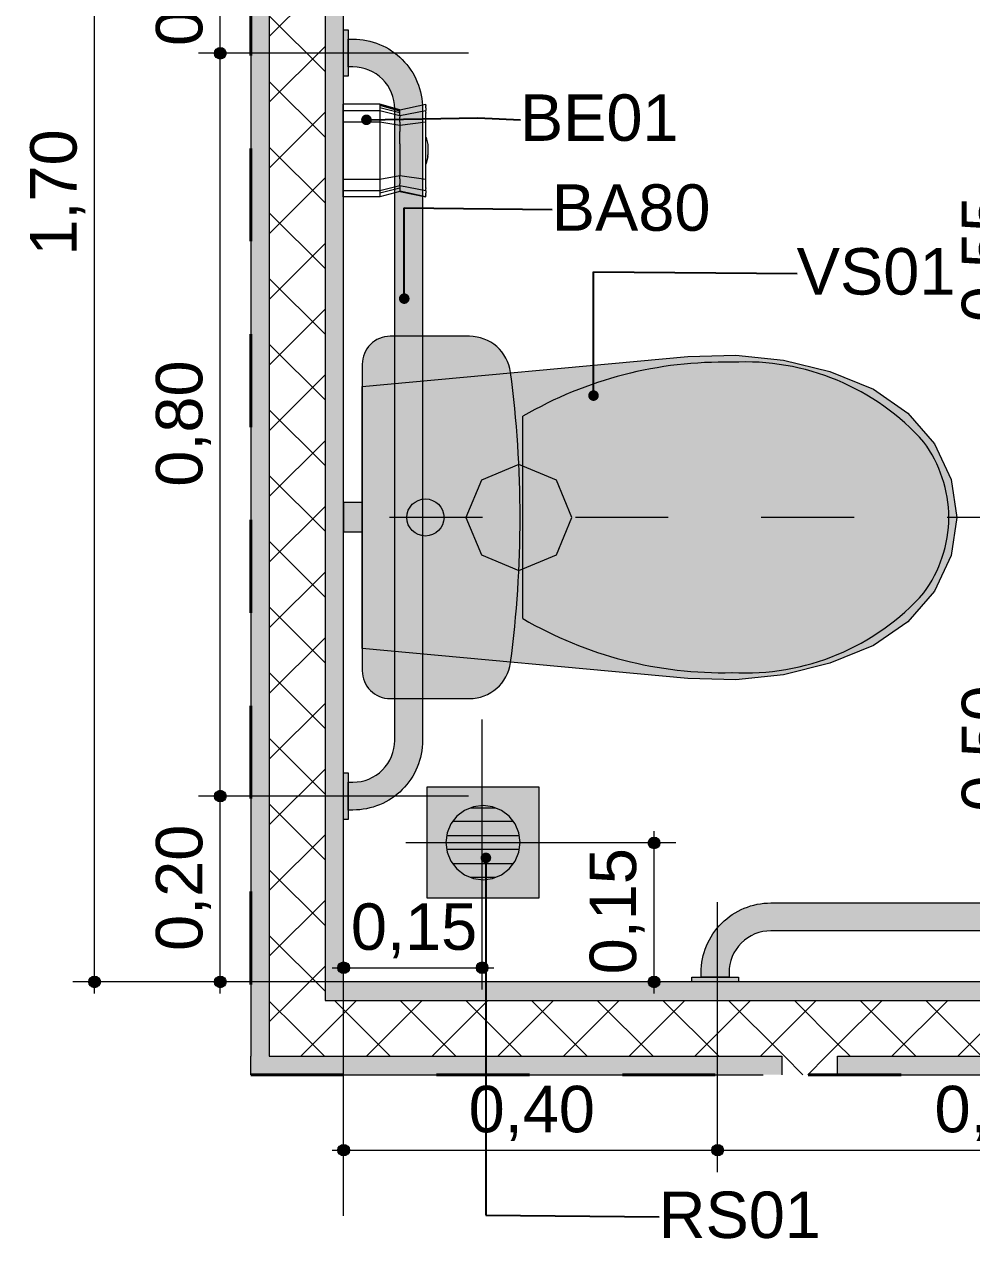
# Model space of a CAD drawing. Header units: metres. Extents: x -1.9 to 95.3, y -2.2 to 2.5.
# Drawn here: x 46.548 to 47.568, y -2.206 to -0.899 of the extents above; entities that cross this region are included whole.
import ezdxf

# ---------------------------------------------------------------- set-up
doc = ezdxf.new("R2010")
doc.units = ezdxf.units.M
doc.header["$MEASUREMENT"] = 0
doc.linetypes.add('Dashed', pattern=[0.035, 0.0225, -0.0125])
for name, color, linetype, lineweight in [('0_Caneta_No__1', 7, 'Continuous', 40), ('NOTAS-DETALHAMENTO.EXEC_Caneta_No__1', 7, 'Continuous', 40), ('NOTAS-DETALHAMENTO.EXEC_Caneta_No__241', 7, 'Continuous', 13), ('PAREDE CONSTRUIR_Caneta_No__241', 7, 'Continuous', 13), ('PAREDE CONSTRUIR_Caneta_No__255', 255, 'Continuous', 0), ('PAREDE CONSTRUIR_Caneta_No__83', 84, 'Continuous', 0)]:
    doc.layers.add(name, color=color, linetype=linetype, lineweight=lineweight)
for name, color, linetype, lineweight, true_color in [('0_Caneta_No__167', 7, 'Continuous', 0, 0x0035d5), ('0_Caneta_No__25', 7, 'Continuous', 13, 0x982312), ('EIXO HIDRÁULICO - Executivo.EXEC_Caneta_No__167', 7, 'Continuous', 0, 0x0035d5), ('LOUCAS-METAIS.ARQ_Caneta_No__18', 7, 'Continuous', 0, 0xdfdfdf), ('LOUCAS-METAIS.ARQ_Caneta_No__96', 7, 'Continuous', 0, 0xb6b6b6), ('RALO_Caneta_No__19', 7, 'Continuous', 0, 0xe9e9e9), ('RALO_Caneta_No__96', 7, 'Continuous', 0, 0xb6b6b6)]:
    doc.layers.add(name, color=color, linetype=linetype, lineweight=lineweight, true_color=true_color)
doc.styles.add('GENERATED_STYLE_1', font='arial.ttf')
doc.dimstyles.new('GENERATED_STYLE__1', dxfattribs={"dimtxt": 0.05, "dimasz": 0.02375, "dimexe": 0.18, "dimexo": 0.267183, "dimgap": 0, "dimtad": 1, "dimtih": 1, "dimtoh": 1, "dimzin": 0, "dimdsep": 46, "dimtxsty": 'GENERATED_STYLE_1', "dimblk": 'ARROWHEAD_11', "dimblk1": 'ARROWHEAD_11', "dimblk2": 'ARROWHEAD_11', "dimcen": 0.09, "dimclrd": 256, "dimclre": 256, "dimclrt": 256, "dimadec": 0, "dimazin": 0, "dimtfac": 1, "dimtdec": 4, "dimtmove": 0, "dimatfit": 3, "dimfxl": 0, "dimtolj": 1, "dimtzin": 0, "dimarcsym": 0})
doc.dimstyles.new('GENERATED_STYLE__2', dxfattribs={"dimtxt": 0.05, "dimasz": 0.02375, "dimexe": 0.18, "dimexo": 0.267183, "dimgap": 0, "dimtad": 1, "dimzin": 0, "dimdsep": 46, "dimtxsty": 'GENERATED_STYLE_1', "dimblk": 'ARROWHEAD_11', "dimblk1": 'ARROWHEAD_11', "dimblk2": 'ARROWHEAD_11', "dimcen": 0.09, "dimclrd": 256, "dimclre": 256, "dimclrt": 256, "dimadec": 0, "dimazin": 0, "dimtfac": 1, "dimtdec": 4, "dimtmove": 0, "dimatfit": 3, "dimfxl": 0, "dimtolj": 1, "dimtzin": 0, "dimarcsym": 0})
doc.dimstyles.new('GENERATED_STYLE__3', dxfattribs={"dimtxt": 0.05, "dimasz": 0.02375, "dimexe": 0.18, "dimexo": 0.267183, "dimgap": 0, "dimtad": 1, "dimzin": 0, "dimdsep": 46, "dimtxsty": 'GENERATED_STYLE_1', "dimblk": 'ARROWHEAD_11', "dimblk1": 'ARROWHEAD_11', "dimblk2": 'ARROWHEAD_11', "dimcen": 0.09, "dimclrd": 256, "dimclre": 256, "dimclrt": 256, "dimadec": 0, "dimazin": 0, "dimtfac": 1, "dimtdec": 4, "dimtmove": 0, "dimatfit": 3, "dimfxl": 0, "dimtolj": 1, "dimtzin": 0, "dimarcsym": 0})
doc.dimstyles.new('GENERATED_STYLE__6', dxfattribs={"dimtxt": 0.18, "dimasz": 0.0228, "dimexe": 0.18, "dimexo": 0.0625, "dimgap": 0, "dimtad": 0, "dimtih": 1, "dimtoh": 1, "dimdec": 4, "dimzin": 0, "dimdsep": 46, "dimcen": 0.09, "dimadec": 0, "dimazin": 0, "dimtfac": 1, "dimtdec": 4, "dimtmove": 0, "dimatfit": 3, "dimldrblk": 'ARROWHEAD_11', "dimfxl": 0, "dimtolj": 1, "dimtzin": 0, "dimarcsym": 0})
pattern_1 = [(45, (47.81302, -0.830483), (-0.0353553, 0.0353553), []), (135, (47.81302, -0.830483), (0.0353553, 0.0353553), [])]

# ---------------------------------------------------------------- blocks, each defined once
blk = doc.blocks.new('*D158', base_point=(47.813, -0.8305))
at = {"layer": '0_Caneta_No__25', "linetype": 'Continuous', "lineweight": 13, "true_color": 0x982312}
for points in [[(46.7529, -1.73), (46.7534, -1.7324), (46.7547, -1.7344), (46.7567, -1.7358), (46.7591, -1.7362), (46.7615, -1.7358), (46.7636, -1.7344), (46.7649, -1.7324), (46.7654, -1.73), (46.7649, -1.7276), (46.7636, -1.7256), (46.7615, -1.7242), (46.7591, -1.7237), (46.7567, -1.7242), (46.7547, -1.7256), (46.7534, -1.7276)], [(46.7529, -1.93), (46.7534, -1.9324), (46.7547, -1.9344), (46.7567, -1.9358), (46.7591, -1.9362), (46.7615, -1.9358), (46.7636, -1.9344), (46.7649, -1.9324), (46.7654, -1.93), (46.7649, -1.9276), (46.7636, -1.9256), (46.7615, -1.9242), (46.7591, -1.9237), (46.7567, -1.9242), (46.7547, -1.9256), (46.7534, -1.9276)]]:
    blk.add_hatch(color=24, dxfattribs=at).paths.add_polyline_path(points)
at = {"layer": '0_Caneta_No__25', "color": 24, "linetype": 'Continuous', "lineweight": 13, "true_color": 0x982312}
for p, q in [((46.7529, -1.73), (46.7357, -1.73)), ((46.7591, -1.9237), (46.7591, -1.7362)), ((47.0263, -1.73), (46.7654, -1.73)), ((46.7529, -1.93), (46.7357, -1.93)), ((47.0263, -1.93), (46.7654, -1.93)), ((46.7591, -1.9425), (46.7591, -1.9362))]:
    blk.add_line(p, q, dxfattribs=at)
for centre in [(46.7591, -1.73), (46.7591, -1.93)]:
    blk.add_circle(centre, 0.00625, dxfattribs=at)
at = {"layer": '0_Caneta_No__25', "color": 24, "lineweight": 13, "true_color": 0x982312, "insert": (46.7491, -1.8967), "char_height": 0.05, "attachment_point": 7, "rotation": 90, "style": 'GENERATED_STYLE_1'}
blk.add_mtext('\\A1;{\\pql;\\fArial|b0|i0|c0|p0;\\W1.000000;0,20}', dxfattribs=at)
blk = doc.blocks.new('ARROWHEAD_11')
at = {"color": 0, "linetype": 'Continuous', "lineweight": 0}
blk.add_line((0, 0), (-1, 0), dxfattribs=at)
at = {"color": 0, "linetype": 'Continuous', "lineweight": 0, "const_width": 0.25, "flags": 128}
blk.add_lwpolyline([(-0.125, 0, 1), (0.125, 0, 1)], format="xyb", close=True, dxfattribs=at)
blk = doc.blocks.new('*D159', base_point=(47.813, -0.8305))
at = {"layer": '0_Caneta_No__25', "linetype": 'Continuous', "lineweight": 13, "true_color": 0x982312}
for points in [[(46.7529, -0.9303), (46.7534, -0.9327), (46.7547, -0.9347), (46.7567, -0.9361), (46.7591, -0.9366), (46.7615, -0.9361), (46.7636, -0.9347), (46.7649, -0.9327), (46.7654, -0.9303), (46.7649, -0.9279), (46.7636, -0.9259), (46.7615, -0.9246), (46.7591, -0.9241), (46.7567, -0.9246), (46.7547, -0.9259), (46.7534, -0.9279)], [(46.7529, -1.73), (46.7534, -1.7324), (46.7547, -1.7344), (46.7567, -1.7358), (46.7591, -1.7362), (46.7615, -1.7358), (46.7636, -1.7344), (46.7649, -1.7324), (46.7654, -1.73), (46.7649, -1.7276), (46.7636, -1.7256), (46.7615, -1.7242), (46.7591, -1.7237), (46.7567, -1.7242), (46.7547, -1.7256), (46.7534, -1.7276)]]:
    blk.add_hatch(color=24, dxfattribs=at).paths.add_polyline_path(points)
at = {"layer": '0_Caneta_No__25', "color": 24, "linetype": 'Continuous', "lineweight": 13, "true_color": 0x982312}
for p, q in [((46.7591, -1.7237), (46.7591, -0.9366)), ((46.7529, -1.73), (46.7357, -1.73)), ((47.0263, -1.73), (46.7654, -1.73))]:
    blk.add_line(p, q, dxfattribs=at)
blk.add_circle((46.7591, -1.73), 0.00625, dxfattribs=at)
at = {"layer": '0_Caneta_No__25', "color": 24, "lineweight": 13, "true_color": 0x982312, "insert": (46.7491, -1.3969), "char_height": 0.05, "attachment_point": 7, "rotation": 90, "style": 'GENERATED_STYLE_1'}
blk.add_mtext('\\A1;{\\pql;\\fArial|b0|i0|c0|p0;\\W1.000000;0,80}', dxfattribs=at)
blk = doc.blocks.new('*D160', base_point=(47.813, -0.8305))
at = {"layer": '0_Caneta_No__25', "linetype": 'Continuous', "lineweight": 13, "true_color": 0x982312}
for points in [[(46.7529, -0.781), (46.7534, -0.7834), (46.7547, -0.7854), (46.7567, -0.7867), (46.7591, -0.7872), (46.7615, -0.7867), (46.7636, -0.7854), (46.7649, -0.7834), (46.7654, -0.781), (46.7649, -0.7786), (46.7636, -0.7765), (46.7615, -0.7752), (46.7591, -0.7747), (46.7567, -0.7752), (46.7547, -0.7765), (46.7534, -0.7786)], [(46.7529, -0.9303), (46.7534, -0.9327), (46.7547, -0.9347), (46.7567, -0.9361), (46.7591, -0.9366), (46.7615, -0.9361), (46.7636, -0.9347), (46.7649, -0.9327), (46.7654, -0.9303), (46.7649, -0.9279), (46.7636, -0.9259), (46.7615, -0.9246), (46.7591, -0.9241), (46.7567, -0.9246), (46.7547, -0.9259), (46.7534, -0.9279)]]:
    blk.add_hatch(color=24, dxfattribs=at).paths.add_polyline_path(points)
at = {"layer": '0_Caneta_No__25', "color": 24, "linetype": 'Continuous', "lineweight": 13, "true_color": 0x982312}
for p, q in [((46.7529, -0.781), (46.7357, -0.781)), ((47.0263, -0.781), (46.7654, -0.781)), ((46.7591, -0.9241), (46.7591, -0.7872)), ((46.7529, -0.9303), (46.7357, -0.9303)), ((47.0263, -0.9303), (46.7654, -0.9303))]:
    blk.add_line(p, q, dxfattribs=at)
for centre in [(46.7591, -0.781), (46.7591, -0.9303)]:
    blk.add_circle(centre, 0.00625, dxfattribs=at)
at = {"layer": '0_Caneta_No__25', "color": 24, "lineweight": 13, "true_color": 0x982312, "insert": (46.7491, -0.9224), "char_height": 0.05, "attachment_point": 7, "rotation": 90, "style": 'GENERATED_STYLE_1'}
blk.add_mtext('\\A1;{\\pql;\\fArial|b0|i0|c0|p0;\\W1.000000;0,15}', dxfattribs=at)
blk = doc.blocks.new('*D162', base_point=(47.813, -0.8305))
at = {"layer": '0_Caneta_No__25', "linetype": 'Continuous', "lineweight": 13, "true_color": 0x982312}
for points in [[(46.6176, -0.2327), (46.618, -0.2351), (46.6194, -0.2371), (46.6214, -0.2384), (46.6238, -0.2389), (46.6262, -0.2384), (46.6282, -0.2371), (46.6296, -0.2351), (46.6301, -0.2327), (46.6296, -0.2303), (46.6282, -0.2282), (46.6262, -0.2269), (46.6238, -0.2264), (46.6214, -0.2269), (46.6194, -0.2282), (46.618, -0.2303)], [(46.6176, -1.93), (46.618, -1.9324), (46.6194, -1.9344), (46.6214, -1.9358), (46.6238, -1.9362), (46.6262, -1.9358), (46.6282, -1.9344), (46.6296, -1.9324), (46.6301, -1.93), (46.6296, -1.9276), (46.6282, -1.9256), (46.6262, -1.9242), (46.6238, -1.9237), (46.6214, -1.9242), (46.6194, -1.9256), (46.618, -1.9276)]]:
    blk.add_hatch(color=24, dxfattribs=at).paths.add_polyline_path(points)
at = {"layer": '0_Caneta_No__25', "color": 24, "linetype": 'Continuous', "lineweight": 13, "true_color": 0x982312}
for p, q in [((46.6238, -0.2264), (46.6238, -0.2202)), ((46.6176, -0.2327), (46.6004, -0.2327)), ((46.891, -0.2327), (46.6301, -0.2327)), ((46.6238, -1.9237), (46.6238, -0.2389)), ((46.6176, -1.93), (46.6004, -1.93)), ((46.891, -1.93), (46.6301, -1.93)), ((46.6238, -1.9425), (46.6238, -1.9362))]:
    blk.add_line(p, q, dxfattribs=at)
for centre in [(46.6238, -0.2327), (46.6238, -1.93)]:
    blk.add_circle(centre, 0.00625, dxfattribs=at)
at = {"layer": '0_Caneta_No__25', "color": 24, "lineweight": 13, "true_color": 0x982312, "insert": (46.6138, -1.1481), "char_height": 0.05, "attachment_point": 7, "rotation": 90, "style": 'GENERATED_STYLE_1'}
blk.add_mtext('\\A1;{\\pql;\\fArial|b0|i0|c0|p0;\\W1.000000;1,70}', dxfattribs=at)
blk = doc.blocks.new('*D165', base_point=(47.813, -0.8305))
at = {"layer": '0_Caneta_No__167', "linetype": 'Continuous', "lineweight": 0, "true_color": 0x0035d5}
for points in [[(47.6201, -1.43), (47.6206, -1.4324), (47.622, -1.4344), (47.624, -1.4358), (47.6264, -1.4362), (47.6288, -1.4358), (47.6308, -1.4344), (47.6322, -1.4324), (47.6326, -1.43), (47.6322, -1.4276), (47.6308, -1.4256), (47.6288, -1.4242), (47.6264, -1.4237), (47.624, -1.4242), (47.622, -1.4256), (47.6206, -1.4276)], [(47.6201, -1.93), (47.6206, -1.9324), (47.622, -1.9344), (47.624, -1.9358), (47.6264, -1.9362), (47.6288, -1.9358), (47.6308, -1.9344), (47.6322, -1.9324), (47.6326, -1.93), (47.6322, -1.9276), (47.6308, -1.9256), (47.6288, -1.9242), (47.6264, -1.9237), (47.624, -1.9242), (47.622, -1.9256), (47.6206, -1.9276)]]:
    blk.add_hatch(color=162, dxfattribs=at).paths.add_polyline_path(points)
at = {"layer": '0_Caneta_No__167', "color": 162, "linetype": 'Continuous', "lineweight": 0, "true_color": 0x0035d5}
for p, q in [((47.6201, -1.43), (47.603, -1.43)), ((47.6264, -1.9237), (47.6264, -1.4362)), ((47.8936, -1.43), (47.6326, -1.43)), ((47.6201, -1.93), (47.3592, -1.93)), ((47.6498, -1.93), (47.6326, -1.93)), ((47.6264, -1.9425), (47.6264, -1.9362))]:
    blk.add_line(p, q, dxfattribs=at)
for centre in [(47.6264, -1.43), (47.6264, -1.93)]:
    blk.add_circle(centre, 0.00625, dxfattribs=at)
at = {"layer": '0_Caneta_No__167', "color": 162, "lineweight": 0, "true_color": 0x0035d5, "insert": (47.6164, -1.7467), "char_height": 0.05, "attachment_point": 7, "rotation": 90, "style": 'GENERATED_STYLE_1'}
blk.add_mtext('\\A1;{\\pql;\\fArial|b0|i0|c0|p0;\\W1.000000;0,50}', dxfattribs=at)
blk = doc.blocks.new('*D166', base_point=(47.813, -0.8305))
at = {"layer": '0_Caneta_No__167', "linetype": 'Continuous', "lineweight": 0, "true_color": 0x0035d5}
for points in [[(47.6201, -0.8761), (47.6206, -0.8785), (47.622, -0.8805), (47.624, -0.8819), (47.6264, -0.8824), (47.6288, -0.8819), (47.6308, -0.8805), (47.6322, -0.8785), (47.6326, -0.8761), (47.6322, -0.8737), (47.6308, -0.8717), (47.6288, -0.8703), (47.6264, -0.8699), (47.624, -0.8703), (47.622, -0.8717), (47.6206, -0.8737)], [(47.6201, -1.43), (47.6206, -1.4324), (47.622, -1.4344), (47.624, -1.4358), (47.6264, -1.4362), (47.6288, -1.4358), (47.6308, -1.4344), (47.6322, -1.4324), (47.6326, -1.43), (47.6322, -1.4276), (47.6308, -1.4256), (47.6288, -1.4242), (47.6264, -1.4237), (47.624, -1.4242), (47.622, -1.4256), (47.6206, -1.4276)]]:
    blk.add_hatch(color=162, dxfattribs=at).paths.add_polyline_path(points)
at = {"layer": '0_Caneta_No__167', "color": 162, "linetype": 'Continuous', "lineweight": 0, "true_color": 0x0035d5}
for p, q in [((47.6201, -0.8761), (47.603, -0.8761)), ((47.6264, -1.4237), (47.6264, -0.8824)), ((47.8936, -0.8761), (47.6326, -0.8761)), ((47.6201, -1.43), (47.603, -1.43)), ((47.8936, -1.43), (47.6326, -1.43))]:
    blk.add_line(p, q, dxfattribs=at)
for centre in [(47.6264, -0.8761), (47.6264, -1.43)]:
    blk.add_circle(centre, 0.00625, dxfattribs=at)
at = {"layer": '0_Caneta_No__167', "color": 162, "lineweight": 0, "true_color": 0x0035d5, "insert": (47.6164, -1.2198), "char_height": 0.05, "attachment_point": 7, "rotation": 90, "style": 'GENERATED_STYLE_1'}
blk.add_mtext('\\A1;{\\pql;\\fArial|b0|i0|c0|p0;\\W1.000000;0,55}', dxfattribs=at)
blk = doc.blocks.new('*D168', base_point=(47.813, -0.8305))
at = {"layer": '0_Caneta_No__25', "linetype": 'Continuous', "lineweight": 13, "true_color": 0x982312}
for points in [[(46.8856, -1.9148), (46.8861, -1.9172), (46.8874, -1.9192), (46.8895, -1.9206), (46.8919, -1.9211), (46.8943, -1.9206), (46.8963, -1.9192), (46.8976, -1.9172), (46.8981, -1.9148), (46.8976, -1.9124), (46.8963, -1.9104), (46.8943, -1.909), (46.8919, -1.9086), (46.8895, -1.909), (46.8874, -1.9104), (46.8861, -1.9124)], [(47.0348, -1.9148), (47.0352, -1.9172), (47.0366, -1.9192), (47.0386, -1.9206), (47.041, -1.9211), (47.0434, -1.9206), (47.0454, -1.9192), (47.0468, -1.9172), (47.0473, -1.9148), (47.0468, -1.9124), (47.0454, -1.9104), (47.0434, -1.909), (47.041, -1.9086), (47.0386, -1.909), (47.0366, -1.9104), (47.0352, -1.9124)]]:
    blk.add_hatch(color=24, dxfattribs=at).paths.add_polyline_path(points)
at = {"layer": '0_Caneta_No__25', "color": 24, "linetype": 'Continuous', "lineweight": 13, "true_color": 0x982312}
for p, q in [((47.041, -1.9086), (47.041, -1.6476)), ((46.8919, -1.9086), (46.8919, -1.8914)), ((46.8794, -1.9148), (46.8856, -1.9148)), ((46.8919, -2.182), (46.8919, -1.9211)), ((46.8981, -1.9148), (47.0348, -1.9148)), ((47.041, -1.9382), (47.041, -1.9211)), ((47.0473, -1.9148), (47.0535, -1.9148))]:
    blk.add_line(p, q, dxfattribs=at)
for centre in [(46.8919, -1.9148), (47.041, -1.9148)]:
    blk.add_circle(centre, 0.00625, dxfattribs=at)
at = {"layer": '0_Caneta_No__25', "color": 24, "lineweight": 13, "true_color": 0x982312, "insert": (46.8997, -1.9048), "char_height": 0.05, "attachment_point": 7, "style": 'GENERATED_STYLE_1'}
blk.add_mtext('\\A1;{\\pql;\\fArial|b0|i0|c0|p0;\\W1.000000;0,15}', dxfattribs=at)
blk = doc.blocks.new('*D169', base_point=(47.813, -0.8305))
at = {"layer": '0_Caneta_No__25', "linetype": 'Continuous', "lineweight": 13, "true_color": 0x982312}
for points in [[(47.2198, -1.7804), (47.2202, -1.7828), (47.2216, -1.7848), (47.2236, -1.7862), (47.226, -1.7866), (47.2284, -1.7862), (47.2304, -1.7848), (47.2318, -1.7828), (47.2323, -1.7804), (47.2318, -1.778), (47.2304, -1.776), (47.2284, -1.7746), (47.226, -1.7741), (47.2236, -1.7746), (47.2216, -1.776), (47.2202, -1.778)], [(47.2198, -1.93), (47.2202, -1.9324), (47.2216, -1.9344), (47.2236, -1.9358), (47.226, -1.9362), (47.2284, -1.9358), (47.2304, -1.9344), (47.2318, -1.9324), (47.2323, -1.93), (47.2318, -1.9276), (47.2304, -1.9256), (47.2284, -1.9242), (47.226, -1.9237), (47.2236, -1.9242), (47.2216, -1.9256), (47.2202, -1.9276)]]:
    blk.add_hatch(color=24, dxfattribs=at).paths.add_polyline_path(points)
at = {"layer": '0_Caneta_No__25', "color": 24, "linetype": 'Continuous', "lineweight": 13, "true_color": 0x982312}
for p, q in [((47.226, -1.7741), (47.226, -1.7679)), ((47.2198, -1.7804), (46.9588, -1.7804)), ((47.226, -1.9237), (47.226, -1.7866)), ((47.2494, -1.7804), (47.2323, -1.7804)), ((47.2198, -1.93), (46.9588, -1.93)), ((47.2494, -1.93), (47.2323, -1.93)), ((47.226, -1.9425), (47.226, -1.9362))]:
    blk.add_line(p, q, dxfattribs=at)
for centre in [(47.226, -1.7804), (47.226, -1.93)]:
    blk.add_circle(centre, 0.00625, dxfattribs=at)
at = {"layer": '0_Caneta_No__25', "color": 24, "lineweight": 13, "true_color": 0x982312, "insert": (47.216, -1.9219), "char_height": 0.05, "attachment_point": 7, "rotation": 90, "style": 'GENERATED_STYLE_1'}
blk.add_mtext('\\A1;{\\pql;\\fArial|b0|i0|c0|p0;\\W1.000000;0,15}', dxfattribs=at)
blk = doc.blocks.new('*D170', base_point=(47.813, -0.8305))
at = {"layer": '0_Caneta_No__25', "linetype": 'Continuous', "lineweight": 13, "true_color": 0x982312}
for points in [[(46.8856, -2.1112), (46.8861, -2.1136), (46.8874, -2.1157), (46.8895, -2.117), (46.8919, -2.1175), (46.8943, -2.117), (46.8963, -2.1157), (46.8976, -2.1136), (46.8981, -2.1112), (46.8976, -2.1089), (46.8963, -2.1068), (46.8943, -2.1055), (46.8919, -2.105), (46.8895, -2.1055), (46.8874, -2.1068), (46.8861, -2.1089)], [(47.2882, -2.1112), (47.2887, -2.1136), (47.29, -2.1157), (47.292, -2.117), (47.2944, -2.1175), (47.2968, -2.117), (47.2988, -2.1157), (47.3002, -2.1136), (47.3007, -2.1112), (47.3002, -2.1089), (47.2988, -2.1068), (47.2968, -2.1055), (47.2944, -2.105), (47.292, -2.1055), (47.29, -2.1068), (47.2887, -2.1089)]]:
    blk.add_hatch(color=24, dxfattribs=at).paths.add_polyline_path(points)
at = {"layer": '0_Caneta_No__25', "color": 24, "linetype": 'Continuous', "lineweight": 13, "true_color": 0x982312}
for p, q in [((46.8919, -2.105), (46.8919, -1.8441)), ((47.2944, -2.105), (47.2944, -1.8441)), ((46.8794, -2.1112), (46.8856, -2.1112)), ((46.8919, -2.1347), (46.8919, -2.1175)), ((46.8981, -2.1112), (47.2882, -2.1112)), ((47.2944, -2.1347), (47.2944, -2.1175))]:
    blk.add_line(p, q, dxfattribs=at)
for centre in [(46.8919, -2.1112), (47.2944, -2.1112)]:
    blk.add_circle(centre, 0.00625, dxfattribs=at)
at = {"layer": '0_Caneta_No__25', "color": 24, "lineweight": 13, "true_color": 0x982312, "insert": (47.0264, -2.1012), "char_height": 0.05, "attachment_point": 7, "style": 'GENERATED_STYLE_1'}
blk.add_mtext('\\A1;{\\pql;\\fArial|b0|i0|c0|p0;\\W1.000000;0,40}', dxfattribs=at)
blk = doc.blocks.new('*D171', base_point=(47.813, -0.8305))
at = {"layer": '0_Caneta_No__25', "linetype": 'Continuous', "lineweight": 13, "true_color": 0x982312}
for points in [[(47.2882, -2.1112), (47.2887, -2.1136), (47.29, -2.1157), (47.292, -2.117), (47.2944, -2.1175), (47.2968, -2.117), (47.2988, -2.1157), (47.3002, -2.1136), (47.3007, -2.1112), (47.3002, -2.1089), (47.2988, -2.1068), (47.2968, -2.1055), (47.2944, -2.105), (47.292, -2.1055), (47.29, -2.1068), (47.2887, -2.1089)], [(47.8883, -2.1112), (47.8888, -2.1136), (47.8902, -2.1157), (47.8922, -2.117), (47.8946, -2.1175), (47.897, -2.117), (47.899, -2.1157), (47.9004, -2.1136), (47.9008, -2.1112), (47.9004, -2.1089), (47.899, -2.1068), (47.897, -2.1055), (47.8946, -2.105), (47.8922, -2.1055), (47.8902, -2.1068), (47.8888, -2.1089)]]:
    blk.add_hatch(color=24, dxfattribs=at).paths.add_polyline_path(points)
at = {"layer": '0_Caneta_No__25', "color": 24, "linetype": 'Continuous', "lineweight": 13, "true_color": 0x982312}
for p, q in [((47.2944, -2.105), (47.2944, -1.8441)), ((47.8946, -2.105), (47.8946, -1.8441)), ((47.2944, -2.1347), (47.2944, -2.1175)), ((47.3007, -2.1112), (47.8883, -2.1112)), ((47.8946, -2.1347), (47.8946, -2.1175))]:
    blk.add_line(p, q, dxfattribs=at)
for centre in [(47.2944, -2.1112), (47.8946, -2.1112)]:
    blk.add_circle(centre, 0.00625, dxfattribs=at)
at = {"layer": '0_Caneta_No__25', "color": 24, "lineweight": 13, "true_color": 0x982312, "insert": (47.5278, -2.1012), "char_height": 0.05, "attachment_point": 7, "style": 'GENERATED_STYLE_1'}
blk.add_mtext('\\A1;{\\pql;\\fArial|b0|i0|c0|p0;\\W1.000000;0,60}', dxfattribs=at)

msp = doc.modelspace()

# ---------------------------------------------------------------- hatches: boundary and pattern name
at = {"layer": 'LOUCAS-METAIS.ARQ_Caneta_No__18', "linetype": 'Continuous', "lineweight": 0, "true_color": 0xdfdfdf}
for points in [[(46.8919, -0.905), (46.8919, -0.955), (46.8969, -0.955), (46.8969, -0.905)], [(46.8969, -0.915), (46.8969, -0.945), (46.9019, -0.945, -0.414214), (46.9469, -0.99), (46.9469, -1.67, -0.414214), (46.9019, -1.715), (46.8969, -1.715), (46.8969, -1.745), (46.9019, -1.745, 0.414214), (46.9769, -1.67), (46.9769, -0.99, 0.414214), (46.9019, -0.915)], [(46.9119, -1.595, 0.414214), (46.9419, -1.625), (47.0272, -1.625, 0.375967), (47.0715, -1.5862, 0.066259), (47.0715, -1.2738, 0.375967), (47.0272, -1.235), (46.9419, -1.235, 0.414214), (46.9119, -1.265)], [(47.3653, -1.2606), (47.3139, -1.2551), (47.2622, -1.2567), (46.9119, -1.289), (46.9119, -1.571), (47.2622, -1.6033), (47.3139, -1.6049), (47.3653, -1.5994), (47.415, -1.587), (47.462, -1.568), (47.4992, -1.5424), (47.5277, -1.5094), (47.5456, -1.471), (47.5519, -1.43), (47.5456, -1.389), (47.5277, -1.3506), (47.4992, -1.3176), (47.462, -1.292), (47.415, -1.273)], [(46.9119, -1.414), (46.8919, -1.414), (46.8919, -1.4187), (46.9119, -1.4187)], [(46.9119, -1.4187), (46.8919, -1.4187), (46.8919, -1.43), (46.9119, -1.43)], [(46.9119, -1.43), (46.8919, -1.43), (46.8919, -1.4413), (46.9119, -1.4413)], [(46.9119, -1.4413), (46.8919, -1.4413), (46.8919, -1.446), (46.9119, -1.446)], [(46.8919, -1.705), (46.8919, -1.755), (46.8969, -1.755), (46.8969, -1.705)], [(47.2767, -1.925), (47.3067, -1.925), (47.3067, -1.92, -0.414214), (47.3517, -1.875), (48.0317, -1.875, -0.414214), (48.0767, -1.92), (48.0767, -1.925), (48.1067, -1.925), (48.1067, -1.92, 0.414214), (48.0317, -1.845), (47.3517, -1.845, 0.414214), (47.2767, -1.92)], [(47.2667, -1.93), (47.3167, -1.93), (47.3167, -1.925), (47.2667, -1.925)]]:
    msp.add_hatch(color=254, dxfattribs=at).paths.add_polyline_path(points)
at = {"layer": 'PAREDE CONSTRUIR_Caneta_No__255', "linetype": 'Continuous', "lineweight": 0}
for points in [[(46.8119, -0.2327), (46.7919, -0.2327), (46.7919, -2.01), (46.8119, -2.01)], [(46.8919, -1.93), (46.8919, -0.2327), (46.8719, -0.2327), (46.8719, -1.93)], [(46.8719, -1.93), (46.8719, -1.95), (46.8919, -1.93)], [(46.8919, -1.93), (46.8719, -1.95), (46.8919, -1.95)], [(46.8919, -1.95), (48.8959, -1.95), (48.8959, -1.93), (46.8919, -1.93)], [(46.7919, -2.03), (46.8119, -2.01), (46.7919, -2.01)], [(46.7919, -2.03), (46.8119, -2.03), (46.8119, -2.01)], [(47.3435, -2.01), (46.8119, -2.01), (46.8119, -2.03), (47.3435, -2.03)], [(47.3635, -2.01), (47.3435, -2.01), (47.3435, -2.03), (47.3635, -2.03)], [(47.4435, -2.01), (47.4235, -2.01), (47.4235, -2.03), (47.4435, -2.03)], [(47.4435, -2.03), (48.8959, -2.03), (48.8959, -2.01), (47.4435, -2.01)]]:
    msp.add_hatch(color=255, dxfattribs=at).paths.add_polyline_path(points)
at = {"layer": 'PAREDE CONSTRUIR_Caneta_No__83', "linetype": 'Continuous', "lineweight": 0}
h = msp.add_hatch(dxfattribs=at)
h.set_pattern_fill('Placomur_000b', color=84, style=0, pattern_type=2)
h.set_pattern_definition(pattern_1)
h.paths.add_polyline_path([(46.8719, -1.95), (46.8719, -0.2327), (46.8119, -0.2327), (46.8119, -1.95)])
h = msp.add_hatch(dxfattribs=at)
h.set_pattern_fill('Placomur_000b', color=84, style=0, pattern_type=2)
h.set_pattern_definition(pattern_1)
h.paths.add_polyline_path([(46.8119, -1.95), (46.8119, -2.01), (46.8719, -1.95)])
h = msp.add_hatch(dxfattribs=at)
h.set_pattern_fill('Placomur_000b', color=84, style=0, pattern_type=2)
h.set_pattern_definition(pattern_1)
h.paths.add_polyline_path([(46.8719, -1.95), (46.8119, -2.01), (46.8719, -2.01)])
h = msp.add_hatch(dxfattribs=at)
h.set_pattern_fill('Placomur_000b', color=84, style=0, pattern_type=2)
h.set_pattern_definition(pattern_1)
h.paths.add_polyline_path([(47.3635, -1.95), (46.8719, -1.95), (46.8719, -2.01), (47.3635, -2.01)])
h = msp.add_hatch(dxfattribs=at)
h.set_pattern_fill('Placomur_000b', color=84, style=0, pattern_type=2)
h.set_pattern_definition(pattern_1)
h.paths.add_polyline_path([(47.4235, -1.95), (47.3635, -1.95), (47.3635, -2.01), (47.4235, -2.01)])
h = msp.add_hatch(dxfattribs=at)
h.set_pattern_fill('Placomur_000b', color=84, style=0, pattern_type=2)
h.set_pattern_definition(pattern_1)
h.paths.add_polyline_path([(47.4235, -2.01), (48.8959, -2.01), (48.8959, -1.95), (47.4235, -1.95)])
h = msp.add_hatch(dxfattribs=at)
h.set_pattern_fill('Placomur_000b', color=84, style=0, pattern_type=2)
h.set_pattern_definition(pattern_1)
h.paths.add_polyline_path([(47.4235, -2.01), (47.3635, -2.01), (47.3635, -2.03), (47.4235, -2.03)])
at = {"layer": 'RALO_Caneta_No__19', "linetype": 'Continuous', "lineweight": 0, "true_color": 0xe9e9e9}
h = msp.add_hatch(color=254, dxfattribs=at)
h.paths.add_polyline_path([(47.1019, -1.72), (46.9819, -1.72), (46.9819, -1.84), (47.1019, -1.84)])
h.paths.add_polyline_path([(47.0019, -1.78), (47.0032, -1.7696), (47.0072, -1.76), (47.0136, -1.7517), (47.0219, -1.7454), (47.0315, -1.7414), (47.0419, -1.74), (47.0522, -1.7414), (47.0619, -1.7454), (47.0701, -1.7517), (47.0765, -1.76), (47.0805, -1.7696), (47.0819, -1.78), (47.0805, -1.7904), (47.0765, -1.8), (47.0701, -1.8083), (47.0619, -1.8146), (47.0522, -1.8186), (47.0419, -1.82), (47.0315, -1.8186), (47.0219, -1.8146), (47.0136, -1.8083), (47.0072, -1.8), (47.0032, -1.7904)], flags=0)
for points in [[(47.0701, -1.7517), (47.0619, -1.7454), (47.055, -1.7425), (47.0288, -1.7425), (47.0219, -1.7454), (47.0136, -1.7517), (47.0091, -1.7575), (47.0746, -1.7575)], [(47.055, -1.7425), (47.0522, -1.7414), (47.0419, -1.74), (47.0315, -1.7414), (47.0288, -1.7425)], [(47.0805, -1.7696), (47.0765, -1.76), (47.0746, -1.7575), (47.0091, -1.7575), (47.0072, -1.76), (47.0032, -1.7696), (47.0029, -1.7725), (47.0809, -1.7725)], [(47.0809, -1.7725), (47.0029, -1.7725), (47.0019, -1.78), (47.0029, -1.7875), (47.0809, -1.7875), (47.0819, -1.78)], [(47.0809, -1.7875), (47.0029, -1.7875), (47.0032, -1.7904), (47.0072, -1.8), (47.0091, -1.8025), (47.0746, -1.8025), (47.0765, -1.8), (47.0805, -1.7904)], [(47.0746, -1.8025), (47.0091, -1.8025), (47.0136, -1.8083), (47.0219, -1.8146), (47.0288, -1.8175), (47.055, -1.8175), (47.0619, -1.8146), (47.0701, -1.8083)], [(47.0288, -1.8175), (47.0315, -1.8186), (47.0419, -1.82), (47.0522, -1.8186), (47.055, -1.8175)]]:
    msp.add_hatch(color=254, dxfattribs=at).paths.add_polyline_path(points)

# ---------------------------------------------------------------- linework, layer by layer
at = {"layer": '0_Caneta_No__1', "color": 7, "linetype": 'Dashed', "lineweight": 40}
msp.add_lwpolyline([(46.7919, -2.03), (48.9959, -2.03), (48.9959, -0.0327), (46.7919, -0.0327)], close=True, dxfattribs=at)
at = {"layer": 'EIXO HIDRÁULICO - Executivo.EXEC_Caneta_No__167', "color": 162, "linetype": 'Dashed', "lineweight": 0, "true_color": 0x0035d5}
msp.add_line((47.8413, -1.43), (46.8919, -1.43), dxfattribs=at)
at = {"layer": 'LOUCAS-METAIS.ARQ_Caneta_No__96', "color": 253, "linetype": 'Continuous', "lineweight": 0, "true_color": 0xb6b6b6}
for p, q in [((46.9308, -0.9849), (46.8915, -0.9849)), ((46.8915, -0.9852), (46.8915, -0.9849)), ((46.8915, -0.9866), (46.8915, -0.9852)), ((46.8915, -0.9872), (46.8915, -0.9866)), ((46.8915, -0.9889), (46.8915, -0.9872)), ((46.8915, -0.9917), (46.8915, -0.9889)), ((46.8915, -0.994), (46.8915, -0.9917)), ((46.8915, -0.9917), (46.9308, -0.9917)), ((46.9308, -0.9849), (46.9525, -0.9913)), ((46.9525, -0.991), (46.9308, -0.9849)), ((46.9308, -0.9849), (46.9308, -0.9866)), ((46.9525, -0.9913), (46.9308, -0.9852)), ((46.9308, -0.9866), (46.9308, -0.9872)), ((46.9525, -0.9925), (46.9308, -0.9866)), ((46.9308, -0.9872), (46.9308, -0.9917)), ((46.9525, -0.9945), (46.9308, -0.9889)), ((46.9308, -0.9917), (46.9525, -0.9971)), ((46.9308, -0.9917), (46.9308, -0.9948)), ((46.9525, -0.991), (46.9804, -0.9849)), ((46.9525, -0.991), (46.9525, -0.9913)), ((46.9525, -0.9925), (46.9525, -0.9913)), ((46.9525, -0.9971), (46.9804, -0.9917)), ((46.9525, -0.9945), (46.9525, -0.9925)), ((46.9804, -0.9866), (46.9804, -0.9849)), ((46.9804, -0.9866), (46.9804, -0.9872)), ((46.9804, -0.9889), (46.9804, -0.9872)), ((46.9804, -0.9889), (46.9804, -0.9917)), ((46.9804, -0.994), (46.9804, -0.9917)), ((46.8915, -0.9948), (46.8915, -0.994)), ((46.8915, -0.9969), (46.8915, -0.9948)), ((46.8915, -0.9989), (46.8915, -0.9969)), ((46.8915, -1.0002), (46.8915, -0.9989)), ((46.8915, -1.0039), (46.8915, -1.0002)), ((46.8915, -1.0114), (46.8915, -1.0039)), ((46.8915, -1.0039), (46.9308, -1.0039)), ((46.9308, -0.9948), (46.9308, -0.9989)), ((46.9308, -0.9989), (46.9308, -1.0002)), ((46.9308, -1.0002), (46.9308, -1.0039)), ((46.9308, -1.0039), (46.9525, -1.0078)), ((46.9308, -1.0039), (46.9308, -1.0114)), ((46.9525, -0.9971), (46.9525, -0.9945)), ((46.9525, -0.9971), (46.9525, -0.9992)), ((46.9525, -0.9998), (46.9525, -0.9992)), ((46.9525, -1.0016), (46.9525, -0.9998)), ((46.9525, -1.0034), (46.9525, -1.0016)), ((46.9525, -1.0045), (46.9525, -1.0034)), ((46.9525, -1.0078), (46.9804, -1.0039)), ((46.9525, -1.0045), (46.9525, -1.0078)), ((46.9525, -1.0045), (46.9525, -1.0045)), ((46.9804, -0.994), (46.9804, -0.9948)), ((46.9804, -0.9989), (46.9804, -0.9948)), ((46.9804, -1.0039), (46.9804, -0.9989)), ((46.9804, -1.0159), (46.9804, -1.0039)), ((46.8915, -1.0159), (46.8915, -1.0114)), ((46.8915, -1.0191), (46.8915, -1.0159)), ((46.8915, -1.0269), (46.8915, -1.0191)), ((46.9308, -1.0114), (46.9308, -1.0159)), ((46.9308, -1.0159), (46.9308, -1.0191)), ((46.9308, -1.0191), (46.9308, -1.0269)), ((46.9525, -1.0078), (46.9525, -1.0143)), ((46.9525, -1.021), (46.9525, -1.0143)), ((46.9804, -1.0285), (46.9804, -1.0159)), ((46.8915, -1.0285), (46.8915, -1.0269)), ((46.8915, -1.0349), (46.8915, -1.0285)), ((46.9308, -1.0269), (46.9308, -1.0285)), ((46.9308, -1.0285), (46.9308, -1.0349)), ((46.9525, -1.0279), (46.9525, -1.021)), ((46.9525, -1.021), (46.9525, -1.021)), ((46.9525, -1.0279), (46.9525, -1.0349)), ((46.9525, -1.0279), (46.9525, -1.0279)), ((46.9806, -1.021), (46.9804, -1.0205)), ((46.9804, -1.0413), (46.9804, -1.0285)), ((46.9806, -1.021), (46.9811, -1.0228)), ((46.9811, -1.0228), (46.9826, -1.0283)), ((46.9826, -1.0283), (46.9826, -1.0289)), ((46.9826, -1.0289), (46.9826, -1.0292)), ((46.9826, -1.0292), (46.9826, -1.0304)), ((46.9826, -1.0304), (46.9826, -1.0316)), ((46.9826, -1.0316), (46.9826, -1.0325)), ((46.9826, -1.0325), (46.9826, -1.035)), ((46.8915, -1.0413), (46.8915, -1.0349)), ((46.8915, -1.0429), (46.8915, -1.0413)), ((46.8915, -1.0508), (46.8915, -1.0429)), ((46.9308, -1.0349), (46.9308, -1.0413)), ((46.9308, -1.0413), (46.9308, -1.0429)), ((46.9308, -1.0429), (46.9308, -1.0508)), ((46.9525, -1.0349), (46.9525, -1.042)), ((46.9525, -1.042), (46.9525, -1.0489)), ((46.9804, -1.054), (46.9804, -1.0413)), ((46.9826, -1.0417), (46.9811, -1.0472)), ((46.9826, -1.035), (46.9826, -1.0375)), ((46.9826, -1.0375), (46.9826, -1.0383)), ((46.9826, -1.0383), (46.9826, -1.0396)), ((46.9826, -1.0408), (46.9826, -1.0396)), ((46.9826, -1.0408), (46.9826, -1.041)), ((46.9826, -1.0417), (46.9826, -1.041)), ((46.8915, -1.054), (46.8915, -1.0508)), ((46.8915, -1.0585), (46.8915, -1.054)), ((46.8915, -1.066), (46.8915, -1.0585)), ((46.9308, -1.0508), (46.9308, -1.054)), ((46.9308, -1.054), (46.9308, -1.0585)), ((46.9308, -1.0585), (46.9308, -1.066)), ((46.9525, -1.0489), (46.9525, -1.0556)), ((46.9525, -1.0556), (46.9525, -1.0621)), ((46.9806, -1.049), (46.9804, -1.0495)), ((46.9804, -1.066), (46.9804, -1.054)), ((46.9811, -1.0472), (46.9806, -1.049)), ((46.9308, -1.066), (46.8915, -1.066)), ((46.8915, -1.0697), (46.8915, -1.066)), ((46.8915, -1.0709), (46.8915, -1.0697)), ((46.8915, -1.073), (46.8915, -1.0709)), ((46.9525, -1.0621), (46.9308, -1.066)), ((46.9308, -1.066), (46.9308, -1.0697)), ((46.9308, -1.0697), (46.9308, -1.0709)), ((46.9308, -1.0709), (46.9308, -1.073)), ((46.9804, -1.066), (46.9525, -1.0621)), ((46.9525, -1.0654), (46.9525, -1.0621)), ((46.9525, -1.0654), (46.9525, -1.0664)), ((46.9525, -1.0654), (46.9525, -1.0654)), ((46.9525, -1.0664), (46.9525, -1.0683)), ((46.9525, -1.0683), (46.9525, -1.0701)), ((46.9525, -1.0701), (46.9525, -1.0707)), ((46.9525, -1.0728), (46.9525, -1.0707)), ((46.9804, -1.0709), (46.9804, -1.066)), ((46.9804, -1.0751), (46.9804, -1.0709)), ((46.8915, -1.0751), (46.8915, -1.073)), ((46.8915, -1.0758), (46.8915, -1.0751)), ((46.8915, -1.0782), (46.8915, -1.0758)), ((46.9308, -1.0782), (46.8915, -1.0782)), ((46.8915, -1.081), (46.8915, -1.0782)), ((46.8915, -1.0827), (46.8915, -1.081)), ((46.8915, -1.0832), (46.8915, -1.0827)), ((46.8915, -1.0846), (46.8915, -1.0832)), ((46.8915, -1.0849), (46.8915, -1.0846)), ((46.9308, -1.0849), (46.8915, -1.0849)), ((46.9525, -1.0728), (46.9308, -1.0782)), ((46.9308, -1.073), (46.9308, -1.0751)), ((46.9308, -1.0751), (46.9308, -1.0782)), ((46.9525, -1.0754), (46.9308, -1.081)), ((46.9308, -1.0782), (46.9308, -1.081)), ((46.9525, -1.0789), (46.9308, -1.0849)), ((46.9308, -1.081), (46.9308, -1.0827)), ((46.9308, -1.0827), (46.9308, -1.0832)), ((46.9308, -1.0832), (46.9308, -1.0849)), ((46.9804, -1.0782), (46.9525, -1.0728)), ((46.9525, -1.0728), (46.9525, -1.0754)), ((46.9525, -1.0754), (46.9525, -1.0774)), ((46.9525, -1.0774), (46.9525, -1.0786)), ((46.9804, -1.0849), (46.9525, -1.0786)), ((46.9525, -1.0786), (46.9525, -1.0789)), ((46.9525, -1.0789), (46.9804, -1.0849)), ((46.9804, -1.0751), (46.9804, -1.0758)), ((46.9804, -1.0782), (46.9804, -1.0758)), ((46.9804, -1.0782), (46.9804, -1.081)), ((46.9804, -1.0827), (46.9804, -1.081)), ((46.9804, -1.0827), (46.9804, -1.0832)), ((46.9804, -1.0849), (46.9804, -1.0832)), ((47.0849, -1.43), (47.0849, -1.3211)), ((47.0805, -1.373), (47.0402, -1.3897)), ((47.1208, -1.3897), (47.0805, -1.373)), ((47.0402, -1.3897), (47.0235, -1.43)), ((47.1375, -1.43), (47.1208, -1.3897)), ((46.8919, -1.414), (46.8919, -1.4187)), ((46.9119, -1.414), (46.8919, -1.414)), ((46.8919, -1.4187), (46.8919, -1.43)), ((46.9119, -1.414), (46.9119, -1.4187)), ((46.9119, -1.4187), (46.9119, -1.43)), ((46.8919, -1.43), (46.8919, -1.4413)), ((46.9119, -1.43), (46.9119, -1.4413)), ((47.0235, -1.43), (47.0402, -1.4703)), ((47.0849, -1.5389), (47.0849, -1.43)), ((47.1208, -1.4703), (47.1375, -1.43)), ((46.8919, -1.4413), (46.8919, -1.446)), ((46.9119, -1.446), (46.8919, -1.446)), ((46.9119, -1.4413), (46.9119, -1.446)), ((47.0402, -1.4703), (47.0805, -1.487)), ((47.0805, -1.487), (47.1208, -1.4703))]:
    msp.add_line(p, q, dxfattribs=at)
for points in [[(46.8919, -0.905), (46.8969, -0.905), (46.8969, -0.955), (46.8919, -0.955)], [(47.3653, -1.2606), (47.415, -1.273), (47.462, -1.292), (47.4992, -1.3176), (47.5277, -1.3506), (47.5456, -1.389), (47.5519, -1.43), (47.5456, -1.471), (47.5277, -1.5094), (47.4992, -1.5424), (47.462, -1.568), (47.415, -1.587), (47.3653, -1.5994), (47.3139, -1.6049), (47.2622, -1.6033), (46.9119, -1.571), (46.9119, -1.289), (47.2622, -1.2567), (47.3139, -1.2551)], [(46.8919, -1.705), (46.8969, -1.705), (46.8969, -1.755), (46.8919, -1.755)], [(47.2667, -1.93), (47.2667, -1.925), (47.3167, -1.925), (47.3167, -1.93)]]:
    msp.add_lwpolyline(points, close=True, dxfattribs=at)
for points in [[(46.8969, -0.915), (46.9019, -0.915, -0.414214), (46.9769, -0.99), (46.9769, -1.67, -0.414214), (46.9019, -1.745), (46.8969, -1.745), (46.8969, -1.715), (46.9019, -1.715, 0.414214), (46.9469, -1.67), (46.9469, -0.99, 0.414214), (46.9019, -0.945), (46.8969, -0.945)], [(46.9119, -1.595, 0.414214), (46.9419, -1.625), (47.0272, -1.625, 0.375967), (47.0715, -1.5862, 0.066259), (47.0715, -1.2738, 0.375967), (47.0272, -1.235), (46.9419, -1.235, 0.414214), (46.9119, -1.265)], [(47.2767, -1.925), (47.2767, -1.92, -0.414214), (47.3517, -1.845), (48.0317, -1.845, -0.414214), (48.1067, -1.92), (48.1067, -1.925), (48.0767, -1.925), (48.0767, -1.92, 0.414214), (48.0317, -1.875), (47.3517, -1.875, 0.414214), (47.3067, -1.92), (47.3067, -1.925)]]:
    msp.add_lwpolyline(points, format="xyb", close=True, dxfattribs=at)
msp.add_circle((46.9799, -1.43), 0.02, dxfattribs=at)
for centre, major_axis, start_param, end_param in [((47.2998, -1.6881), (-0.4255, 0), 4.688773, 5.241794), ((47.3242, -1.5195), (-0.2571, 0), 3.867532, 4.76812), ((47.4046, -1.4308), (-0.1386, 0), 3.147453, 3.774097), ((47.4046, -1.4292), (-0.1386, 0), 2.509088, 3.135732), ((47.3242, -1.3405), (-0.2571, 0), 1.515069, 2.415657), ((47.2998, -1.1719), (-0.4255, 0), 1.041394, 1.594414)]:
    msp.add_ellipse(centre, major_axis=major_axis, ratio=0.999377, start_param=start_param, end_param=end_param, dxfattribs=at)
at = {"layer": 'PAREDE CONSTRUIR_Caneta_No__241', "color": 7, "linetype": 'Continuous', "lineweight": 13}
for p, q in [((46.8119, -0.2327), (46.8119, -1.95)), ((46.8719, -0.2327), (46.8719, -1.93)), ((46.8719, -1.93), (46.8719, -1.95)), ((46.8719, -1.93), (46.8719, -1.95)), ((46.8119, -1.95), (46.8119, -2.01)), ((46.8119, -1.95), (46.8119, -2.01)), ((46.8719, -1.95), (46.8919, -1.95)), ((46.8919, -1.95), (48.8959, -1.95)), ((46.8119, -2.01), (46.8719, -2.01)), ((46.8719, -2.01), (47.3635, -2.01)), ((47.3635, -2.01), (47.3635, -2.03)), ((47.3635, -2.01), (47.3635, -2.03)), ((47.4235, -2.03), (47.4235, -2.01)), ((47.4235, -2.01), (48.8959, -2.01)), ((47.4235, -2.03), (47.4235, -2.01))]:
    msp.add_line(p, q, dxfattribs=at)
for points in [[(46.7919, -0.2327), (46.7919, -2.01)], [(46.8919, -1.93), (46.8919, -0.2327)], [(48.8959, -1.93), (46.8919, -1.93)], [(46.7919, -2.03), (46.7919, -2.01)], [(46.7919, -2.03), (47.3435, -2.03)], [(47.4435, -2.03), (48.8959, -2.03)]]:
    msp.add_lwpolyline(points, dxfattribs=at)
at = {"layer": 'RALO_Caneta_No__96', "color": 253, "linetype": 'Continuous', "lineweight": 0, "true_color": 0xb6b6b6}
for p, q in [((46.9819, -1.84), (46.9819, -1.72)), ((46.9819, -1.72), (47.1019, -1.72)), ((47.1019, -1.72), (47.1019, -1.84)), ((47.0136, -1.7517), (47.0072, -1.76)), ((47.0219, -1.7454), (47.0136, -1.7517)), ((47.0315, -1.7414), (47.0219, -1.7454)), ((47.0288, -1.7425), (47.055, -1.7425)), ((47.0419, -1.74), (47.0315, -1.7414)), ((47.0522, -1.7414), (47.0419, -1.74)), ((47.0619, -1.7454), (47.0522, -1.7414)), ((47.0701, -1.7517), (47.0619, -1.7454)), ((47.0765, -1.76), (47.0701, -1.7517)), ((47.0072, -1.76), (47.0032, -1.7696)), ((47.0746, -1.7575), (47.0091, -1.7575)), ((47.0805, -1.7696), (47.0765, -1.76)), ((47.0032, -1.7696), (47.0019, -1.78)), ((47.0029, -1.7725), (47.0809, -1.7725)), ((47.0819, -1.78), (47.0805, -1.7696)), ((47.0019, -1.78), (47.0032, -1.7904)), ((47.0809, -1.7875), (47.0029, -1.7875)), ((47.0032, -1.7904), (47.0072, -1.8)), ((47.0765, -1.8), (47.0805, -1.7904)), ((47.0805, -1.7904), (47.0819, -1.78)), ((47.0072, -1.8), (47.0136, -1.8083)), ((47.0091, -1.8025), (47.0746, -1.8025)), ((47.0701, -1.8083), (47.0765, -1.8)), ((47.0136, -1.8083), (47.0219, -1.8146)), ((47.0219, -1.8146), (47.0315, -1.8186)), ((47.0522, -1.8186), (47.0619, -1.8146)), ((47.0619, -1.8146), (47.0701, -1.8083)), ((47.055, -1.8175), (47.0288, -1.8175)), ((47.0315, -1.8186), (47.0419, -1.82)), ((47.0419, -1.82), (47.0522, -1.8186)), ((47.1019, -1.84), (46.9819, -1.84))]:
    msp.add_line(p, q, dxfattribs=at)

# ---------------------------------------------------------------- texts
at = {"layer": 'NOTAS-DETALHAMENTO.EXEC_Caneta_No__1', "color": 7, "linetype": 'Continuous', "lineweight": 40, "char_height": 0.05, "attachment_point": 6, "style": 'GENERATED_STYLE_1'}
for s, insert in [('\\A1;{\\pqr;\\fArial|b0|i0|c0|p0;\\W1.000000;BE01}', (47.2524, -0.9999)), ('\\A1;{\\pqr;\\fArial|b0|i0|c0|p0;\\W1.000000;BA\\fArial|b0|i0|c0|p0;\\W1.000000;80}', (47.2867, -1.0967)), ('\\A1;{\\pqr;\\fArial|b0|i0|c0|p0;\\W1.000000;VS0\\fArial|b0|i0|c0|p0;\\W1.000000;1}', (47.5503, -1.1654))]:
    msp.add_mtext(s, dxfattribs=dict(at, insert=insert))
at = {"layer": 'NOTAS-DETALHAMENTO.EXEC_Caneta_No__1', "color": 7, "linetype": 'Continuous', "lineweight": 40, "insert": (47.4056, -2.1811), "char_height": 0.05, "attachment_point": 6, "rotation": 359.9996, "style": 'GENERATED_STYLE_1'}
msp.add_mtext('\\A1;{\\pqr;\\fArial|b0|i0|c0|p0;\\W1.000000;RS01}', dxfattribs=at)

# ---------------------------------------------------------------- dimensions: what is measured, and where the dimension line sits
at = {"color": 24, "linetype": 'Continuous', "lineweight": 13, "true_color": 0x982312}
for base, p1, p2, picture, middle in [((46.6238, -0.2327), (46.8919, -1.93), (46.9402, -0.2327), '*D162', (46.5888, -1.0833)), ((46.7591, -0.781), (46.8919, -0.9303), (46.9158, -0.781), '*D160', (46.7241, -0.8576)), ((46.7591, -0.9303), (46.8969, -1.73), (46.8919, -0.9303), '*D159', (46.7241, -1.3322)), ((46.7591, -1.73), (46.8919, -1.93), (46.8969, -1.73), '*D158', (46.7241, -1.832)), ((47.226, -1.7804), (46.8919, -1.93), (47.0417, -1.7804), '*D169', (47.191, -1.8572))]:
    dim = msp.add_linear_dim(base=base, p1=p1, p2=p2, angle=90, dimstyle='GENERATED_STYLE__2', dxfattribs=at)
    dim.commit()
    dim.dimension.update_dxf_attribs({"geometry": picture, "text_midpoint": middle, "dimtype": 160, "text_rotation": 90})
at = {"color": 162, "linetype": 'Continuous', "lineweight": 0, "true_color": 0x0035d5}
for base, p1, p2, picture, middle in [((47.6264, -0.8761), (47.6573, -1.43), (47.6676, -0.8761), '*D166', (47.5914, -1.1551)), ((47.6264, -1.43), (46.8719, -1.93), (47.6573, -1.43), '*D165', (47.5914, -1.682))]:
    dim = msp.add_linear_dim(base=base, p1=p1, p2=p2, angle=90, dimstyle='GENERATED_STYLE__3', dxfattribs=at)
    dim.commit()
    dim.dimension.update_dxf_attribs({"geometry": picture, "text_midpoint": middle, "dimtype": 160, "text_rotation": 90})
at = {"color": 24, "linetype": 'Continuous', "lineweight": 13, "true_color": 0x982312}
for base, p1, p2, picture, middle in [((47.041, -1.9148), (46.8919, -1.9707), (47.041, -1.8243), '*D168', (46.9644, -1.8798)), ((47.2944, -2.1112), (46.8919, -1.93), (47.2944, -1.93), '*D170', (47.0911, -2.0762)), ((47.8946, -2.1112), (47.2944, -1.93), (47.8946, -1.9251), '*D171', (47.5925, -2.0762))]:
    dim = msp.add_linear_dim(base=base, p1=p1, p2=p2, dimstyle='GENERATED_STYLE__1', dxfattribs=at)
    dim.commit()
    dim.dimension.update_dxf_attribs({"geometry": picture, "text_midpoint": middle, "dimtype": 160})

# ---------------------------------------------------------------- leaders
at = {"layer": 'NOTAS-DETALHAMENTO.EXEC_Caneta_No__241', "color": 7, "linetype": 'Continuous', "lineweight": 13, "annotation_type": 0, "has_hookline": 1, "hookline_direction": 0}
for points, text_width in [([(46.9164, -1.0019), (47.0362, -0.9999), (47.0822, -1.0019)], 0.1528), ([(46.9571, -1.1944), (46.9571, -1.0967), (47.1164, -1.0986)], 0.1623), ([(47.1608, -1.2988), (47.1608, -1.1654), (47.3801, -1.1673)], 0.1576)]:
    msp.add_leader(points, dimstyle='GENERATED_STYLE__6', dxfattribs=dict(at, text_width=text_width))
at = {"layer": 'NOTAS-DETALHAMENTO.EXEC_Caneta_No__241', "color": 7, "linetype": 'Continuous', "lineweight": 13, "annotation_type": 0, "has_hookline": 1, "hookline_direction": 0, "text_width": 0.1563, "horizontal_direction": (1, -7e-06, 0)}
msp.add_leader([(47.045, -1.7965), (47.045, -2.1811), (47.2315, -2.1831)], dimstyle='GENERATED_STYLE__6', dxfattribs=at)

doc.saveas('drawing.dxf')
